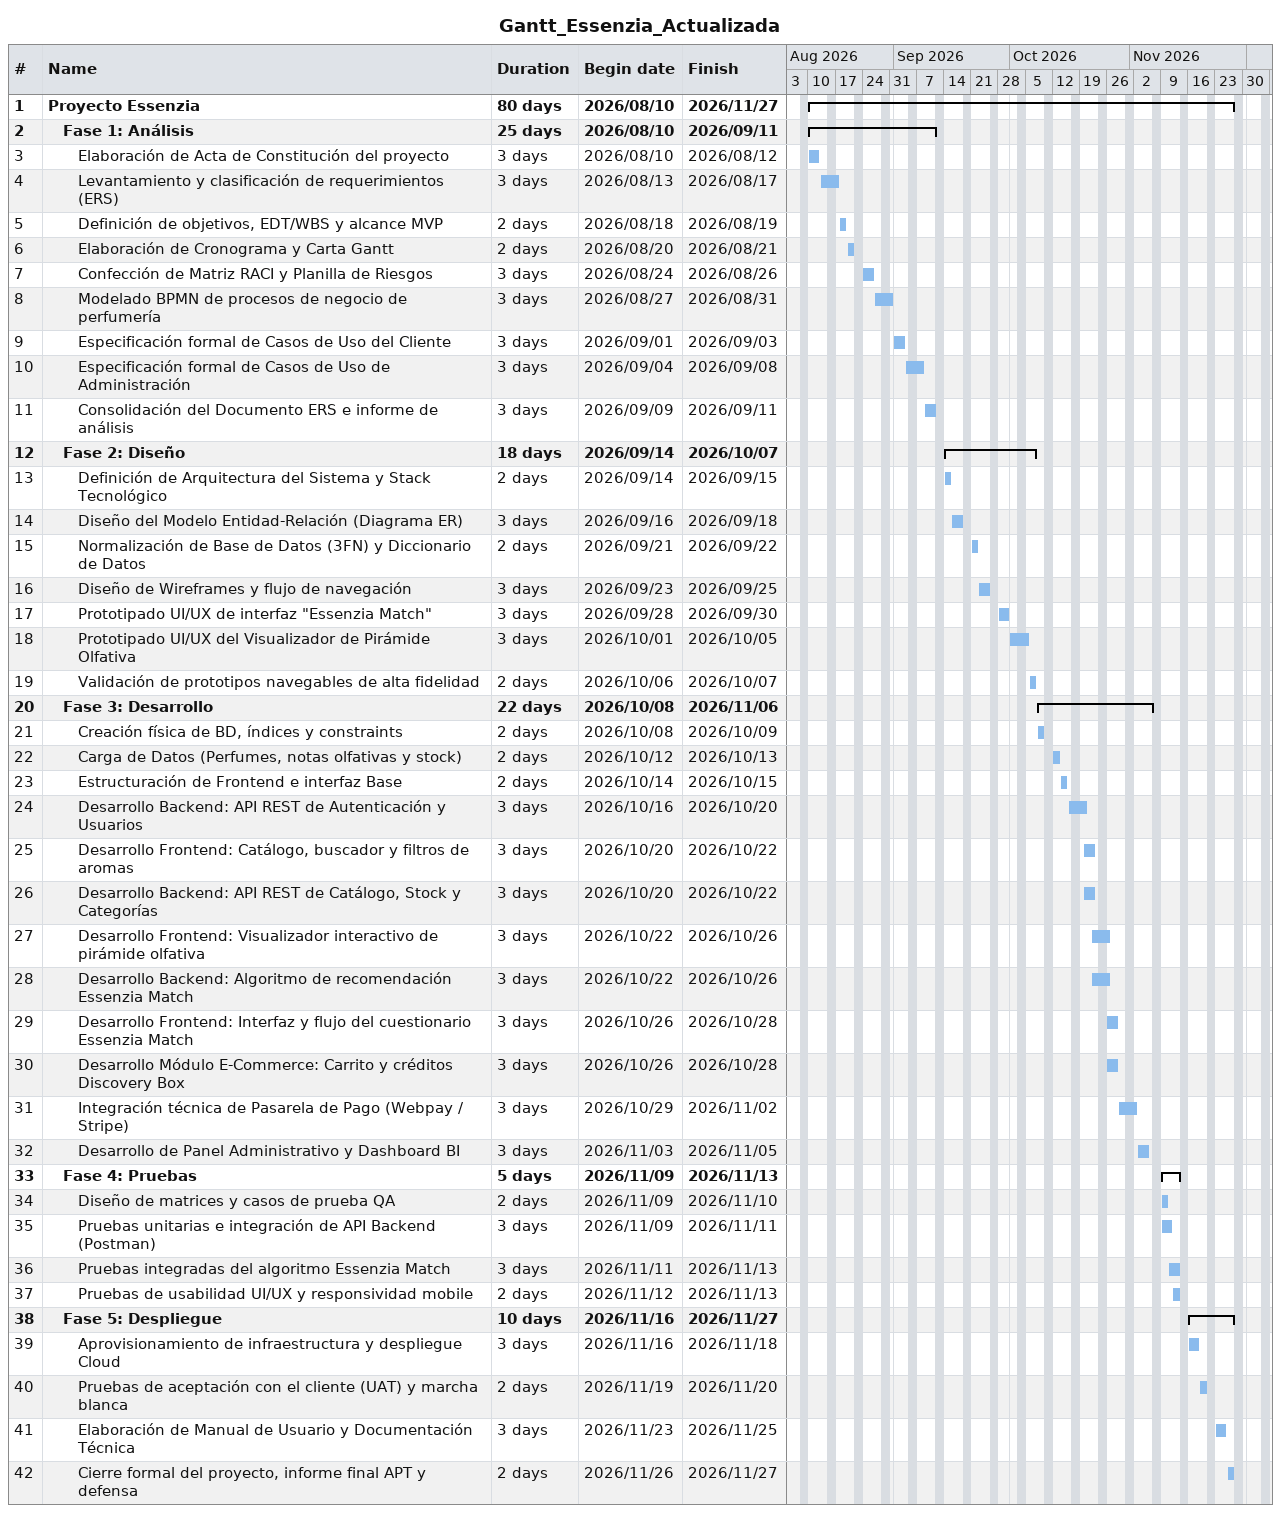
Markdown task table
Gantt_Essenzia_Actualizada

| ID | Level | Task | Duration | Start | Finish |
|---|---|---|---|---|---|
| 1 | 1 | **Proyecto Essenzia** | 80d | 2026-08-10 | 2026-11-27 |
| 2 | 2 | **Fase 1: Análisis** | 25d | 2026-08-10 | 2026-09-11 |
| 3 | 3 | Elaboración de Acta de Constitución del proyecto | 3d | 2026-08-10 | 2026-08-12 |
| 4 | 3 | Levantamiento y clasificación de requerimientos (ERS) | 3d | 2026-08-13 | 2026-08-17 |
| 5 | 3 | Definición de objetivos, EDT/WBS y alcance MVP | 2d | 2026-08-18 | 2026-08-19 |
| 6 | 3 | Elaboración de Cronograma y Carta Gantt | 2d | 2026-08-20 | 2026-08-21 |
| 7 | 3 | Confección de Matriz RACI y Planilla de Riesgos | 3d | 2026-08-24 | 2026-08-26 |
| 8 | 3 | Modelado BPMN de procesos de negocio de perfumería | 3d | 2026-08-27 | 2026-08-31 |
| 9 | 3 | Especificación formal de Casos de Uso del Cliente | 3d | 2026-09-01 | 2026-09-03 |
| 10 | 3 | Especificación formal de Casos de Uso de Administración | 3d | 2026-09-04 | 2026-09-08 |
| 11 | 3 | Consolidación del Documento ERS e informe de análisis | 3d | 2026-09-09 | 2026-09-11 |
| 12 | 2 | **Fase 2: Diseño** | 18d | 2026-09-14 | 2026-10-07 |
| 13 | 3 | Definición de Arquitectura del Sistema y Stack Tecnológico | 2d | 2026-09-14 | 2026-09-15 |
| 14 | 3 | Diseño del Modelo Entidad-Relación (Diagrama ER) | 3d | 2026-09-16 | 2026-09-18 |
| 15 | 3 | Normalización de Base de Datos (3FN) y Diccionario de Datos | 2d | 2026-09-21 | 2026-09-22 |
| 16 | 3 | Diseño de Wireframes y flujo de navegación | 3d | 2026-09-23 | 2026-09-25 |
| 17 | 3 | Prototipado UI/UX de interfaz "Essenzia Match" | 3d | 2026-09-28 | 2026-09-30 |
| 18 | 3 | Prototipado UI/UX del Visualizador de Pirámide Olfativa | 3d | 2026-10-01 | 2026-10-05 |
| 19 | 3 | Validación de prototipos navegables de alta fidelidad | 2d | 2026-10-06 | 2026-10-07 |
| 20 | 2 | **Fase 3: Desarrollo** | 22d | 2026-10-08 | 2026-11-06 |
| 21 | 3 | Creación física de BD, índices y constraints | 2d | 2026-10-08 | 2026-10-09 |
| 22 | 3 | Carga de Datos (Perfumes, notas olfativas y stock) | 2d | 2026-10-12 | 2026-10-13 |
| 23 | 3 | Estructuración de Frontend e interfaz Base | 2d | 2026-10-14 | 2026-10-15 |
| 24 | 3 | Desarrollo Backend: API REST de Autenticación y Usuarios | 3d | 2026-10-16 | 2026-10-20 |
| 25 | 3 | Desarrollo Frontend: Catálogo, buscador y filtros de aromas | 3d | 2026-10-20 | 2026-10-22 |
| 26 | 3 | Desarrollo Backend: API REST de Catálogo, Stock y Categorías | 3d | 2026-10-20 | 2026-10-22 |
| 27 | 3 | Desarrollo Frontend: Visualizador interactivo de pirámide olfativa | 3d | 2026-10-22 | 2026-10-26 |
| 28 | 3 | Desarrollo Backend: Algoritmo de recomendación Essenzia Match | 3d | 2026-10-22 | 2026-10-26 |
| 29 | 3 | Desarrollo Frontend: Interfaz y flujo del cuestionario Essenzia Match | 3d | 2026-10-26 | 2026-10-28 |
| 30 | 3 | Desarrollo Módulo E-Commerce: Carrito y créditos Discovery Box | 3d | 2026-10-26 | 2026-10-28 |
| 31 | 3 | Integración técnica de Pasarela de Pago (Webpay / Stripe) | 3d | 2026-10-29 | 2026-11-02 |
| 32 | 3 | Desarrollo de Panel Administrativo y Dashboard BI | 3d | 2026-11-03 | 2026-11-05 |
| 33 | 2 | **Fase 4: Pruebas** | 5d | 2026-11-09 | 2026-11-13 |
| 34 | 3 | Diseño de matrices y casos de prueba QA | 2d | 2026-11-09 | 2026-11-10 |
| 35 | 3 | Pruebas unitarias e integración de API Backend (Postman) | 3d | 2026-11-09 | 2026-11-11 |
| 36 | 3 | Pruebas integradas del algoritmo Essenzia Match | 3d | 2026-11-11 | 2026-11-13 |
| 37 | 3 | Pruebas de usabilidad UI/UX y responsividad mobile | 2d | 2026-11-12 | 2026-11-13 |
| 38 | 2 | **Fase 5: Despliegue** | 10d | 2026-11-16 | 2026-11-27 |
| 39 | 3 | Aprovisionamiento de infraestructura y despliegue Cloud | 3d | 2026-11-16 | 2026-11-18 |
| 40 | 3 | Pruebas de aceptación con el cliente (UAT) y marcha blanca | 2d | 2026-11-19 | 2026-11-20 |
| 41 | 3 | Elaboración de Manual de Usuario y Documentación Técnica | 3d | 2026-11-23 | 2026-11-25 |
| 42 | 3 | Cierre formal del proyecto, informe final APT y defensa | 2d | 2026-11-26 | 2026-11-27 |
